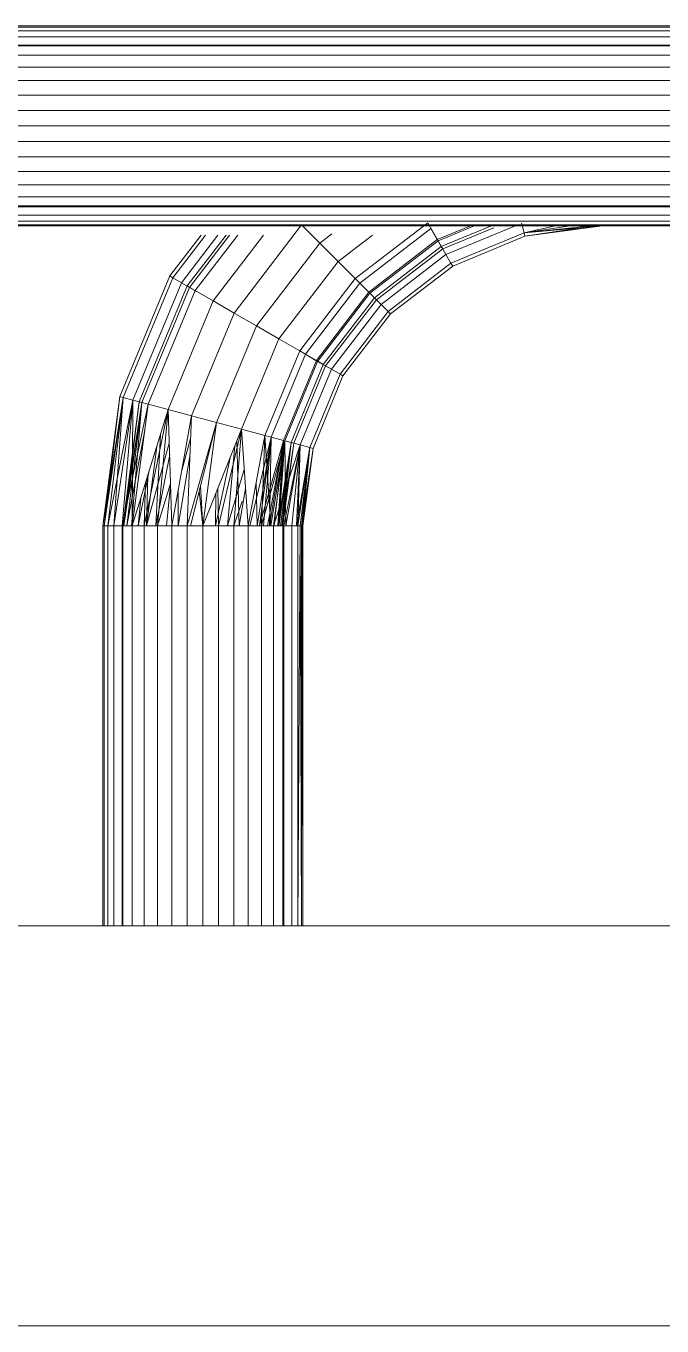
# Model space of a CAD drawing. Header units: centimetres. Extents: x -13689 to 3489, y -437 to 1921.
# Drawn here: x -2953.19 to -2950, y 184.8 to 191.3 of the extents above; entities that cross this region are included whole.
import ezdxf

# ---------------------------------------------------------------- set-up
doc = ezdxf.new("R2010")
doc.units = ezdxf.units.CM
doc.layers.add('M-EQPM', color=7, linetype='Continuous', lineweight=9)

# ---------------------------------------------------------------- blocks, each defined once
blk = doc.blocks.new('EQ-05-007 - EQ-05-007_dwg_Agrupar_318-1548993-Sección 3-2')
at = {"layer": 'M-EQPM', "color": 9, "true_color": 0xc0c0c0}
for p, q in [((-2067.1605, 186.8), (-2124.1605, 186.8)), ((-2067.1605, 184.8), (-2124.1605, 184.8))]:
    blk.add_line(p, q, dxfattribs=at)
at = {"layer": 'M-EQPM', "color": 9, "true_color": 0xc0c0c0, "flags": 128}
for points in [[(-2066.5425, 186.8), (-2066.8476, 186.8), (-2067.1605, 186.8), (-2124.1605, 186.8), (-2124.4734, 186.8), (-2124.7785, 186.8)], [(-2066.5425, 184.8), (-2066.8476, 184.8), (-2067.1605, 184.8), (-2067.1605, 186.8), (-2067.1605, 184.8), (-2066.8476, 184.8), (-2066.8476, 186.8), (-2067.1605, 186.8), (-2124.1605, 186.8), (-2124.1605, 184.8), (-2067.1605, 184.8), (-2124.1605, 184.8), (-2124.4734, 184.8), (-2124.4734, 186.8), (-2124.1605, 186.8), (-2124.1605, 184.8), (-2124.4734, 184.8), (-2124.7785, 184.8)]]:
    blk.add_lwpolyline(points, dxfattribs=at)
blk = doc.blocks.new('EQ-05-007 - EQ-05-007_dwg_Agrupar_317-1548996-Sección 3-2')
at = {"layer": 'M-EQPM', "color": 136, "true_color": 0x007f7f}
for p, q in [((-2070.4105, 191.3), (-2086.4105, 191.3)), ((-2070.4105, 191.2938), (-2086.4105, 191.2938)), ((-2070.4105, 191.2755), (-2086.4105, 191.2755)), ((-2070.4105, 191.2455), (-2086.4105, 191.2455)), ((-2070.4105, 191.2045), (-2086.4105, 191.2045)), ((-2070.4105, 191.2), (-2086.4105, 191.2)), ((-2070.4105, 191.1536), (-2086.4105, 191.1536)), ((-2070.4105, 191.0939), (-2086.4105, 191.0939)), ((-2070.4105, 191.027), (-2086.4105, 191.027)), ((-2070.4105, 190.9545), (-2086.4105, 190.9545)), ((-2070.4105, 190.8782), (-2086.4105, 190.8782)), ((-2070.4105, 190.8), (-2086.4105, 190.8)), ((-2070.4105, 190.7218), (-2086.4105, 190.7218)), ((-2070.4105, 190.6455), (-2086.4105, 190.6455)), ((-2070.4105, 190.573), (-2086.4105, 190.573)), ((-2070.4105, 190.5061), (-2086.4105, 190.5061)), ((-2070.4105, 190.4464), (-2086.4105, 190.4464)), ((-2070.4105, 190.4), (-2086.4105, 190.4)), ((-2070.4105, 190.3955), (-2086.4105, 190.3955)), ((-2070.4105, 190.3545), (-2086.4105, 190.3545)), ((-2070.4105, 190.3245), (-2086.4105, 190.3245)), ((-2070.4105, 190.3062), (-2086.4105, 190.3062)), ((-2070.4105, 190.3), (-2086.4105, 190.3))]:
    blk.add_line(p, q, dxfattribs=at)
at = {"layer": 'M-EQPM', "color": 136, "true_color": 0x007f7f, "flags": 128}
for points in [[(-2086.4105, 191.2755), (-2087.0531, 191.1984), (-2086.4105, 191.2938), (-2086.4105, 191.3), (-2070.4105, 191.3)], [(-2070.4105, 191.2938), (-2086.4105, 191.2938), (-2086.4105, 191.2755), (-2086.4105, 191.2455), (-2087.0531, 191.1984), (-2086.4105, 191.2455), (-2087.0402, 191.1501), (-2087.0531, 191.1984), (-2087.0575, 191.2148), (-2087.6605, 190.9651), (-2087.652, 190.9503), (-2088.1662, 190.5557), (-2088.1309, 190.5204), (-2088.5175, 190.0165), (-2088.4487, 189.9768)], [(-2070.4105, 191.3), (-2086.4105, 191.3), (-2087.0575, 191.2148), (-2086.4105, 191.2938), (-2087.0575, 191.2148), (-2087.0531, 191.1984), (-2086.4105, 191.2938), (-2086.4105, 191.2755)], [(-2086.9597, 191.0812), (-2086.4105, 191.1536), (-2087.0402, 191.1501), (-2086.4105, 191.1536), (-2086.4105, 191.2045), (-2087.0402, 191.1501), (-2086.4105, 191.2455), (-2086.4105, 191.2755), (-2070.4105, 191.2755), (-2070.4105, 191.2938), (-2086.4105, 191.2938), (-2086.4105, 191.3)], [(-2068.2372, 189.3823), (-2068.4619, 189.925), (-2068.3723, 189.9768), (-2068.7463, 190.4642), (-2068.6901, 190.5204), (-2069.194, 190.9071), (-2069.169, 190.9503), (-2069.7679, 191.1984), (-2070.4105, 191.2938), (-2070.4105, 191.2755), (-2086.4105, 191.2755), (-2087.0531, 191.1984), (-2087.652, 190.9503), (-2087.6605, 190.9651), (-2088.1783, 190.5678), (-2088.1662, 190.5557), (-2088.5608, 190.0415), (-2088.5175, 190.0165), (-2088.7606, 189.4297), (-2088.6839, 189.4091)], [(-2068.4619, 189.925), (-2068.5664, 189.8647), (-2068.3536, 189.3511), (-2068.4786, 189.3176), (-2068.6784, 189.8), (-2068.5664, 189.8647), (-2068.9048, 190.3057), (-2068.8195, 190.391), (-2069.2855, 190.7486), (-2069.2337, 190.8382), (-2069.8014, 191.0734), (-2069.7808, 191.1501), (-2070.4105, 191.2455), (-2069.7679, 191.1984), (-2070.4105, 191.2755), (-2070.4105, 191.2455), (-2086.4105, 191.2455), (-2086.4105, 191.2045), (-2087.0402, 191.1501), (-2087.0196, 191.0734)], [(-2086.4105, 191.2045), (-2086.4105, 191.2455), (-2070.4105, 191.2455), (-2070.4105, 191.2755), (-2069.7679, 191.1984), (-2069.7808, 191.1501), (-2069.194, 190.9071), (-2069.2337, 190.8382), (-2068.7463, 190.4642), (-2068.8195, 190.391)], [(-2086.4105, 191.2045), (-2070.4105, 191.2045), (-2070.4105, 191.2455), (-2069.7808, 191.1501), (-2070.4105, 191.2045), (-2070.4105, 191.2455), (-2069.7679, 191.1984), (-2069.7808, 191.1501), (-2069.194, 190.9071), (-2069.2337, 190.8382), (-2068.7463, 190.4642), (-2068.8195, 190.391)], [(-2086.4105, 191.027), (-2086.9928, 190.9733), (-2086.4105, 191.0939), (-2086.4105, 191.1536), (-2070.4105, 191.1536), (-2070.4105, 191.2045), (-2070.4105, 191.1536), (-2086.4105, 191.1536), (-2086.9597, 191.0812)], [(-2069.9633, 191.1082), (-2069.8014, 191.0734), (-2069.7808, 191.1501), (-2070.4105, 191.2045), (-2086.4105, 191.2045), (-2086.4105, 191.1536), (-2086.4105, 191.0939)], [(-2086.9616, 190.8569), (-2086.4105, 190.9545), (-2086.9928, 190.9733), (-2086.4105, 190.9545), (-2086.4105, 191.027), (-2086.4105, 191.0939), (-2070.4105, 191.0939), (-2069.8282, 190.9733)], [(-2086.9281, 190.7319), (-2086.9616, 190.8569), (-2086.4105, 190.8782), (-2086.4105, 190.9545), (-2086.4105, 191.027), (-2070.4105, 191.027), (-2070.4105, 191.0939), (-2070.4105, 191.027), (-2086.4105, 191.027), (-2086.9928, 190.9733)], [(-2086.4105, 191.0939), (-2070.4105, 191.0939), (-2069.8282, 190.9733)], [(-2069.8282, 190.9733), (-2070.4105, 191.027), (-2070.4105, 190.9545), (-2086.4105, 190.9545), (-2086.9616, 190.8569), (-2086.4105, 190.8782), (-2086.4105, 190.8), (-2086.9616, 190.8569), (-2086.4105, 190.8), (-2086.9281, 190.7319)], [(-2070.4105, 190.8782), (-2069.8594, 190.8569), (-2070.4105, 190.9545), (-2070.4105, 190.8782), (-2086.4105, 190.8782), (-2086.4105, 190.9545), (-2070.4105, 190.9545), (-2070.4105, 191.027), (-2069.8282, 190.9733)], [(-2086.9281, 190.7319), (-2086.8946, 190.6069), (-2086.4105, 190.7218), (-2086.4105, 190.6455), (-2086.8946, 190.6069), (-2086.4105, 190.7218), (-2086.4105, 190.8), (-2086.4105, 190.8782), (-2070.4105, 190.8782), (-2069.8594, 190.8569), (-2069.8929, 190.7319)], [(-2070.4105, 190.8), (-2086.4105, 190.8), (-2070.4105, 190.8)], [(-2070.4105, 190.6455), (-2086.4105, 190.6455), (-2086.4105, 190.573), (-2086.8946, 190.6069)], [(-2070.4105, 190.573), (-2086.4105, 190.573), (-2086.4105, 190.5061), (-2086.8634, 190.4904), (-2086.4105, 190.4464), (-2086.8366, 190.3903), (-2086.8634, 190.4904), (-2086.4105, 190.4464), (-2086.4105, 190.5061), (-2086.8634, 190.4904), (-2086.4105, 190.573), (-2086.4105, 190.6455), (-2070.4105, 190.6455)], [(-2070.4105, 190.7218), (-2086.4105, 190.7218), (-2086.4105, 190.8), (-2086.9281, 190.7319)], [(-2086.4105, 190.5061), (-2086.4105, 190.573), (-2070.4105, 190.573)], [(-2070.4105, 190.7218), (-2086.4105, 190.7218), (-2086.4105, 190.6455), (-2086.8946, 190.6069), (-2087.3458, 190.42), (-2087.4105, 190.5321)], [(-2088.565, 188.8), (-2088.5838, 189.3823), (-2088.4673, 189.3511), (-2088.2546, 189.8647), (-2088.1425, 189.8), (-2087.8247, 190.2142), (-2087.7332, 190.1227), (-2087.3458, 190.42), (-2087.2855, 190.3155), (-2086.8634, 190.4904), (-2086.8366, 190.3903), (-2086.8161, 190.3136), (-2086.4105, 190.3245), (-2086.8031, 190.2653), (-2086.7987, 190.2489), (-2087.1605, 190.099), (-2087.169, 190.1138), (-2086.8031, 190.2653), (-2086.8161, 190.3136), (-2086.4105, 190.3955), (-2086.4105, 190.3545), (-2086.8161, 190.3136), (-2086.4105, 190.3955), (-2070.4105, 190.3955)], [(-2086.4105, 190.3955), (-2086.4105, 190.4464), (-2070.4105, 190.4464), (-2070.4105, 190.5061), (-2069.9576, 190.4904), (-2070.4105, 190.573), (-2070.4105, 190.5061), (-2086.4105, 190.5061), (-2086.4105, 190.4464), (-2086.8366, 190.3903), (-2086.4105, 190.3955), (-2086.8366, 190.3903), (-2087.2337, 190.2259), (-2087.2855, 190.3155), (-2087.6479, 190.0374), (-2087.7332, 190.1227), (-2088.0305, 189.7353), (-2088.1425, 189.8), (-2088.3423, 189.3176), (-2088.4673, 189.3511)], [(-2086.4105, 190.5061), (-2070.4105, 190.5061), (-2069.9576, 190.4904)], [(-2069.9633, 190.4691), (-2069.9844, 190.3903), (-2070.4105, 190.5061), (-2070.4105, 190.4464), (-2086.4105, 190.4464), (-2086.4105, 190.3955)], [(-2088.3423, 189.3176), (-2088.2173, 189.2841), (-2088.0305, 189.7353), (-2087.926, 189.675), (-2087.6479, 190.0374), (-2087.5747, 189.9642), (-2087.2337, 190.2259), (-2087.194, 190.1571), (-2086.8161, 190.3136), (-2086.4105, 190.3545), (-2070.4105, 190.3545)], [(-2070.4105, 190.3545), (-2086.4105, 190.3545), (-2086.4105, 190.3245), (-2086.8161, 190.3136), (-2086.8366, 190.3903), (-2087.2337, 190.2259), (-2087.2855, 190.3155), (-2087.6479, 190.0374), (-2087.7332, 190.1227), (-2088.0305, 189.7353), (-2088.1425, 189.8), (-2088.3423, 189.3176), (-2088.4887, 188.8)], [(-2086.4105, 190.3), (-2086.4105, 190.3062), (-2086.4105, 190.3245), (-2086.4105, 190.3545), (-2086.4105, 190.3955), (-2070.4105, 190.3955), (-2070.0049, 190.3136), (-2069.627, 190.1571), (-2069.652, 190.1138), (-2070.0179, 190.2653), (-2070.0049, 190.3136), (-2070.4105, 190.3545), (-2070.4105, 190.3245), (-2086.4105, 190.3245), (-2086.8031, 190.2653), (-2086.4105, 190.3062)], [(-2086.4105, 190.3062), (-2086.4105, 190.3245), (-2070.4105, 190.3245)], [(-2070.4105, 190.3062), (-2086.4105, 190.3062), (-2086.8031, 190.2653), (-2086.4105, 190.3), (-2086.4105, 190.3062), (-2070.4105, 190.3062)], [(-2070.4105, 190.3), (-2086.4105, 190.3), (-2086.7987, 190.2489), (-2086.4105, 190.3062), (-2086.7987, 190.2489), (-2086.8031, 190.2653), (-2086.4105, 190.3062)], [(-2070.4105, 190.3), (-2086.4105, 190.3), (-2086.1504, 190.3001)]]:
    blk.add_lwpolyline(points, dxfattribs=at)
blk = doc.blocks.new('EQ-05-007 - EQ-05-007_dwg_011_ENZUNCHADOR_dwg-1549000-Sección 3-2')
for name in ['EQ-05-007 - EQ-05-007_dwg_Agrupar_317-1548996-Sección 3-2', 'EQ-05-007 - EQ-05-007_dwg_Agrupar_318-1548993-Sección 3-2']:
    blk.add_blockref(name, (0, 0))
blk = doc.blocks.new('EQ-05-007 - EQ-05-007_dwg-1548992-Sección 3-2')
blk.add_blockref('EQ-05-007 - EQ-05-007_dwg_011_ENZUNCHADOR_dwg-1549000-Sección 3-2', (0, 0))
blk = doc.blocks.new('EQ-05-007 - EQ-05-007-1549005-Sección 3-2')
blk.add_blockref('EQ-05-007 - EQ-05-007_dwg-1548992-Sección 3-2', (0, 0))
blk = doc.blocks.new('EQ-05-007 - EQ-05-007_dwg_Agrupar_317-V22-Sección 3-2')
at = {"layer": 'M-EQPM', "color": 136, "true_color": 0x007f7f}
for p, q in [((-2085.0216, 189.8647), (-2084.6832, 190.3057)), ((-2084.5917, 190.2142), (-2084.6832, 190.3057)), ((-2084.5917, 190.2142), (-2084.5316, 190.2603)), ((-2084.4149, 190.0374), (-2084.0525, 190.3155)), ((-2084.3917, 190.0142), (-2084.0361, 190.2871)), ((-2084.3917, 190.0142), (-2084.0361, 190.2871)), ((-2084.3917, 190.0142), (-2084.0361, 190.2871)), ((-2084.3917, 190.0142), (-2084.0361, 190.2871)), ((-2084.0007, 190.2259), (-2084.0525, 190.3155)), ((-2084.0525, 190.3155), (-2084.0007, 190.2259)), ((-2084.0043, 190.2321), (-2084.0361, 190.2871)), ((-2084.0361, 190.2871), (-2084.0043, 190.2321)), ((-2084.0043, 190.2321), (-2083.8254, 190.3062)), ((-2084.0043, 190.2321), (-2083.8254, 190.3062)), ((-2084.0007, 190.2259), (-2083.8069, 190.3062)), ((-2084.0007, 190.2259), (-2083.8069, 190.3062)), ((-2083.9843, 190.1974), (-2083.7224, 190.3059)), ((-2083.9843, 190.1974), (-2083.7224, 190.3059)), ((-2083.9775, 190.1856), (-2083.7224, 190.2913)), ((-2083.961, 190.1571), (-2083.601, 190.3062)), ((-2083.961, 190.1571), (-2083.601, 190.3062)), ((-2083.936, 190.1138), (-2083.5701, 190.2653)), ((-2083.936, 190.1138), (-2083.5701, 190.2653)), ((-2083.5831, 190.3136), (-2083.5701, 190.2653)), ((-2083.5831, 190.3136), (-2083.5701, 190.2653)), ((-2083.4, 190.304), (-2083.5701, 190.2653)), ((-2083.34, 190.3), (-2083.5701, 190.2653)), ((-2083.2367, 190.3), (-2083.5701, 190.2653)), ((-2083.1775, 190.3), (-2083.5701, 190.2653)), ((-2083.2367, 190.3), (-2083.5701, 190.2653)), ((-2083.34, 190.3), (-2083.5701, 190.2653)), ((-2083.5701, 190.2653), (-2083.1775, 190.3)), ((-2083.5701, 190.2653), (-2083.5657, 190.2489)), ((-2083.5657, 190.2489), (-2083.5701, 190.2653)), ((-2083.1775, 190.3), (-2083.5657, 190.2489)), ((-2083.2192, 190.3), (-2083.5657, 190.2489)), ((-2085.3426, 190.05), (-2085.1857, 190.2544)), ((-2085.3278, 190.0415), (-2085.1644, 190.2544)), ((-2085.3278, 190.0415), (-2085.1644, 190.2544)), ((-2085.2846, 190.0165), (-2085.102, 190.2544)), ((-2085.2846, 190.0165), (-2085.102, 190.2544)), ((-2085.256, 190), (-2085.0607, 190.2544)), ((-2085.2442, 189.9932), (-2085.0437, 190.2544)), ((-2085.2442, 189.9932), (-2085.0437, 190.2544)), ((-2085.2157, 189.9768), (-2085.0027, 190.2544)), ((-2085.1261, 189.925), (-2084.8733, 190.2544)), ((-2084.8733, 190.2544), (-2085.1261, 189.925)), ((-2085.1261, 189.925), (-2084.8733, 190.2544)), ((-2084.9096, 189.8), (-2084.5917, 190.2142)), ((-2084.5917, 190.2142), (-2084.9096, 189.8)), ((-2084.5002, 190.1227), (-2084.5917, 190.2142)), ((-2084.5002, 190.1227), (-2084.3286, 190.2544)), ((-2084.3468, 189.9693), (-2084.0043, 190.2321)), ((-2084.3468, 189.9693), (-2084.0043, 190.2321)), ((-2084.3417, 189.9642), (-2084.0007, 190.2259)), ((-2084.3417, 189.9642), (-2084.0007, 190.2259)), ((-2084.3185, 189.941), (-2083.9843, 190.1974)), ((-2084.3185, 189.941), (-2083.9843, 190.1974)), ((-2084.0043, 190.2321), (-2083.9843, 190.1974)), ((-2084.0043, 190.2321), (-2083.9843, 190.1974)), ((-2083.961, 190.1571), (-2084.0007, 190.2259)), ((-2084.0007, 190.2259), (-2083.961, 190.1571)), ((-2083.9843, 190.1974), (-2083.9775, 190.1856)), ((-2083.9775, 190.1856), (-2083.9843, 190.1974)), ((-2083.9275, 190.099), (-2083.5657, 190.2489)), ((-2084.3089, 189.9314), (-2083.9775, 190.1856)), ((-2084.2855, 189.908), (-2083.961, 190.1571)), ((-2084.2855, 189.908), (-2083.961, 190.1571)), ((-2083.961, 190.1571), (-2083.936, 190.1138)), ((-2083.961, 190.1571), (-2083.936, 190.1138)), ((-2084.7975, 189.7353), (-2084.5002, 190.1227)), ((-2084.4149, 190.0374), (-2084.5002, 190.1227)), ((-2084.2502, 189.8727), (-2083.936, 190.1138)), ((-2084.2502, 189.8727), (-2083.936, 190.1138)), ((-2084.2382, 189.8607), (-2083.9275, 190.099)), ((-2083.936, 190.1138), (-2083.9275, 190.099)), ((-2083.9275, 190.099), (-2083.936, 190.1138)), ((-2085.5923, 189.447), (-2085.3426, 190.05)), ((-2085.5759, 189.4426), (-2085.3278, 190.0415)), ((-2085.5759, 189.4426), (-2085.3278, 190.0415)), ((-2085.5276, 189.4297), (-2085.2846, 190.0165)), ((-2085.5276, 189.4297), (-2085.2846, 190.0165)), ((-2085.4957, 189.4212), (-2085.256, 190)), ((-2085.3278, 190.0415), (-2085.3426, 190.05)), ((-2085.3426, 190.05), (-2085.3278, 190.0415)), ((-2085.2846, 190.0165), (-2085.3278, 190.0415)), ((-2085.3278, 190.0415), (-2085.2846, 190.0165)), ((-2085.2157, 189.9768), (-2085.2846, 190.0165)), ((-2085.2846, 190.0165), (-2085.2157, 189.9768)), ((-2085.2442, 189.9932), (-2085.256, 190)), ((-2085.256, 190), (-2085.2442, 189.9932)), ((-2084.6931, 189.675), (-2084.4149, 190.0374)), ((-2084.6646, 189.6586), (-2084.3917, 190.0142)), ((-2084.6646, 189.6586), (-2084.3917, 190.0142)), ((-2084.3917, 190.0142), (-2084.6646, 189.6586)), ((-2084.3917, 190.0142), (-2084.6646, 189.6586)), ((-2084.3417, 189.9642), (-2084.4149, 190.0374)), ((-2084.4149, 190.0374), (-2084.3417, 189.9642)), ((-2084.3468, 189.9693), (-2084.3917, 190.0142)), ((-2084.3917, 190.0142), (-2084.3468, 189.9693)), ((-2085.4826, 189.4176), (-2085.2442, 189.9932)), ((-2085.4826, 189.4176), (-2085.2442, 189.9932)), ((-2085.4509, 189.4091), (-2085.2157, 189.9768)), ((-2085.2096, 189.9732), (-2085.2442, 189.9932)), ((-2085.2442, 189.9932), (-2085.2096, 189.9732)), ((-2085.1261, 189.925), (-2085.2157, 189.9768)), ((-2084.6096, 189.6268), (-2084.3468, 189.9693)), ((-2084.6096, 189.6268), (-2084.3468, 189.9693)), ((-2084.6034, 189.6232), (-2084.3417, 189.9642)), ((-2084.6034, 189.6232), (-2084.3417, 189.9642)), ((-2084.575, 189.6068), (-2084.3185, 189.941)), ((-2084.575, 189.6068), (-2084.3185, 189.941)), ((-2084.5631, 189.6), (-2084.3089, 189.9314)), ((-2084.3185, 189.941), (-2084.3468, 189.9693)), ((-2084.3468, 189.9693), (-2084.3185, 189.941)), ((-2084.2855, 189.908), (-2084.3417, 189.9642)), ((-2084.3417, 189.9642), (-2084.2855, 189.908)), ((-2084.3185, 189.941), (-2084.3089, 189.9314)), ((-2084.3089, 189.9314), (-2084.3185, 189.941)), ((-2085.3508, 189.3823), (-2085.1261, 189.925)), ((-2085.0216, 189.8647), (-2085.1261, 189.925)), ((-2084.5346, 189.5835), (-2084.2855, 189.908)), ((-2084.5346, 189.5835), (-2084.2855, 189.908)), ((-2084.4913, 189.5585), (-2084.2502, 189.8727)), ((-2084.4913, 189.5585), (-2084.2502, 189.8727)), ((-2084.2855, 189.908), (-2084.2502, 189.8727)), ((-2084.2855, 189.908), (-2084.2502, 189.8727)), ((-2084.2502, 189.8727), (-2084.2382, 189.8607)), ((-2084.2382, 189.8607), (-2084.2502, 189.8727)), ((-2085.2344, 189.3511), (-2085.0216, 189.8647)), ((-2085.1094, 189.3176), (-2084.9096, 189.8)), ((-2084.9096, 189.8), (-2085.0216, 189.8647)), ((-2084.7975, 189.7353), (-2084.9096, 189.8)), ((-2084.4765, 189.55), (-2084.2382, 189.8607)), ((-2084.9844, 189.2841), (-2084.7975, 189.7353)), ((-2084.6931, 189.675), (-2084.7975, 189.7353)), ((-2084.8679, 189.2529), (-2084.6931, 189.675)), ((-2084.6034, 189.6232), (-2084.6931, 189.675)), ((-2084.6931, 189.675), (-2084.6034, 189.6232)), ((-2084.8362, 189.2444), (-2084.6646, 189.6586)), ((-2084.8362, 189.2444), (-2084.6646, 189.6586)), ((-2084.8362, 189.2444), (-2084.6646, 189.6586)), ((-2084.8362, 189.2444), (-2084.6646, 189.6586)), ((-2084.7748, 189.228), (-2084.6096, 189.6268)), ((-2084.7748, 189.228), (-2084.6096, 189.6268)), ((-2084.7679, 189.2261), (-2084.6034, 189.6232)), ((-2084.7679, 189.2261), (-2084.6034, 189.6232)), ((-2084.7362, 189.2176), (-2084.575, 189.6068)), ((-2084.7362, 189.2176), (-2084.575, 189.6068)), ((-2084.6096, 189.6268), (-2084.6646, 189.6586)), ((-2084.6646, 189.6586), (-2084.6096, 189.6268)), ((-2084.575, 189.6068), (-2084.6096, 189.6268)), ((-2084.6096, 189.6268), (-2084.575, 189.6068)), ((-2084.5346, 189.5835), (-2084.6034, 189.6232)), ((-2084.6034, 189.6232), (-2084.5346, 189.5835)), ((-2084.575, 189.6068), (-2084.5631, 189.6)), ((-2084.5631, 189.6), (-2084.575, 189.6068)), ((-2084.723, 189.2141), (-2084.5631, 189.6)), ((-2084.6911, 189.2056), (-2084.5346, 189.5835)), ((-2084.6911, 189.2056), (-2084.5346, 189.5835)), ((-2084.6429, 189.1926), (-2084.4913, 189.5585)), ((-2084.6429, 189.1926), (-2084.4913, 189.5585)), ((-2084.6264, 189.1882), (-2084.4765, 189.55)), ((-2084.5346, 189.5835), (-2084.4913, 189.5585)), ((-2084.5346, 189.5835), (-2084.4913, 189.5585)), ((-2084.4913, 189.5585), (-2084.4765, 189.55)), ((-2084.4765, 189.55), (-2084.4913, 189.5585)), ((-2085.6775, 188.8), (-2085.5923, 189.447)), ((-2085.5759, 189.4426), (-2085.6775, 188.8)), ((-2085.6714, 188.8), (-2085.5923, 189.447)), ((-2085.5759, 189.4426), (-2085.6714, 188.8)), ((-2085.6714, 188.8), (-2085.5759, 189.4426)), ((-2085.5759, 189.4426), (-2085.653, 188.8)), ((-2085.5759, 189.4426), (-2085.653, 188.8)), ((-2085.653, 188.8), (-2085.5276, 189.4297)), ((-2085.623, 188.8), (-2085.5759, 189.4426)), ((-2085.5276, 189.4297), (-2085.623, 188.8)), ((-2085.5276, 189.4297), (-2085.623, 188.8)), ((-2085.5759, 189.4426), (-2085.5923, 189.447)), ((-2085.5923, 189.447), (-2085.5759, 189.4426)), ((-2085.582, 188.8), (-2085.5276, 189.4297)), ((-2085.5276, 189.4297), (-2085.582, 188.8)), ((-2085.4957, 189.4212), (-2085.5775, 188.8)), ((-2085.4826, 189.4176), (-2085.5775, 188.8)), ((-2085.5276, 189.4297), (-2085.5759, 189.4426)), ((-2085.5759, 189.4426), (-2085.5276, 189.4297)), ((-2085.5726, 188.8), (-2085.4957, 189.4212)), ((-2085.4826, 189.4176), (-2085.5726, 188.8)), ((-2085.5726, 188.8), (-2085.4826, 189.4176)), ((-2085.4826, 189.4176), (-2085.5726, 188.8)), ((-2085.4826, 189.4176), (-2085.5579, 188.8)), ((-2085.4826, 189.4176), (-2085.5579, 188.8)), ((-2085.5339, 188.8), (-2085.4826, 189.4176)), ((-2085.5339, 188.8), (-2085.4826, 189.4176)), ((-2085.5276, 189.4297), (-2085.5311, 188.8)), ((-2085.4509, 189.4091), (-2085.5276, 189.4297)), ((-2085.5276, 189.4297), (-2085.4509, 189.4091)), ((-2085.4826, 189.4176), (-2085.4957, 189.4212)), ((-2085.4957, 189.4212), (-2085.4826, 189.4176)), ((-2085.4509, 189.4091), (-2085.582, 188.8)), ((-2085.4509, 189.4091), (-2085.5311, 188.8)), ((-2085.3508, 189.3823), (-2085.5311, 188.8)), ((-2085.3508, 189.3823), (-2085.4714, 188.8)), ((-2085.4714, 188.8), (-2085.3508, 189.3823)), ((-2085.3508, 189.3823), (-2085.4714, 188.8)), ((-2085.3508, 189.3823), (-2085.4509, 189.4091)), ((-2085.3508, 189.3823), (-2085.4045, 188.8)), ((-2085.3508, 189.3823), (-2085.4045, 188.8)), ((-2085.3508, 189.3823), (-2085.4045, 188.8)), ((-2085.3508, 189.3823), (-2085.4045, 188.8)), ((-2085.2344, 189.3511), (-2085.3508, 189.3823)), ((-2085.332, 188.8), (-2085.3508, 189.3823)), ((-2085.332, 188.8), (-2085.3508, 189.3823)), ((-2085.2344, 189.3511), (-2085.3508, 189.3823)), ((-2085.2344, 189.3511), (-2085.332, 188.8)), ((-2085.2344, 189.3511), (-2085.332, 188.8)), ((-2085.2557, 188.8), (-2085.2344, 189.3511)), ((-2085.1094, 189.3176), (-2085.2344, 189.3511)), ((-2085.1094, 189.3176), (-2085.2557, 188.8)), ((-2085.1094, 189.3176), (-2085.2557, 188.8)), ((-2085.1094, 189.3176), (-2085.2401, 188.8)), ((-2085.1094, 189.3176), (-2085.2401, 188.8)), ((-2085.1094, 189.3176), (-2085.2401, 188.8)), ((-2085.1094, 189.3176), (-2085.1775, 188.8)), ((-2085.1775, 188.8), (-2085.1094, 189.3176)), ((-2085.1775, 188.8), (-2085.1094, 189.3176)), ((-2084.9844, 189.2841), (-2085.1775, 188.8)), ((-2084.9844, 189.2841), (-2085.1094, 189.3176)), ((-2084.9844, 189.2841), (-2085.0993, 188.8)), ((-2085.0993, 188.8), (-2084.9844, 189.2841)), ((-2084.9844, 189.2841), (-2085.0993, 188.8)), ((-2084.9844, 189.2841), (-2085.023, 188.8)), ((-2084.9844, 189.2841), (-2085.023, 188.8)), ((-2085.023, 188.8), (-2084.9844, 189.2841)), ((-2084.8679, 189.2529), (-2084.9844, 189.2841)), ((-2084.9505, 188.8), (-2084.9844, 189.2841)), ((-2085.5579, 188.8), (-2085.4679, 189.2798)), ((-2085.5579, 188.8), (-2085.4679, 189.2798)), ((-2085.5579, 188.8), (-2085.4679, 189.2798)), ((-2085.3893, 189.258), (-2085.4126, 188.8)), ((-2085.3893, 189.258), (-2085.4126, 188.8)), ((-2085.3893, 189.258), (-2085.4126, 188.8)), ((-2085.283, 189.0768), (-2085.2388, 189.2375)), ((-2085.2388, 189.2375), (-2085.283, 189.0768)), ((-2085.2388, 189.2375), (-2085.283, 189.0768)), ((-2084.9959, 188.8), (-2085.0076, 189.2259)), ((-2084.9959, 188.8), (-2085.0076, 189.2259)), ((-2084.9959, 188.8), (-2085.0076, 189.2259)), ((-2084.8679, 189.2529), (-2084.9505, 188.8)), ((-2084.8362, 189.2444), (-2084.9424, 188.8)), ((-2084.9424, 188.8), (-2084.8362, 189.2444)), ((-2084.906, 188.8), (-2084.8362, 189.2444)), ((-2084.906, 188.8), (-2084.8362, 189.2444)), ((-2084.8947, 188.8), (-2084.8362, 189.2444)), ((-2084.7748, 189.228), (-2084.8947, 188.8)), ((-2084.8836, 188.8), (-2084.8679, 189.2529)), ((-2084.8679, 189.2529), (-2084.8836, 188.8)), ((-2084.8679, 189.2529), (-2084.8836, 188.8)), ((-2084.8836, 188.8), (-2084.8679, 189.2529)), ((-2084.7679, 189.2261), (-2084.8836, 188.8)), ((-2084.8362, 189.2444), (-2084.8733, 188.8)), ((-2084.7679, 189.2261), (-2084.8679, 189.2529)), ((-2084.8679, 189.2529), (-2084.7679, 189.2261)), ((-2084.8679, 189.2529), (-2084.8381, 188.8)), ((-2084.8381, 188.8), (-2084.8679, 189.2529)), ((-2084.8679, 189.2529), (-2084.8381, 188.8)), ((-2084.7748, 189.228), (-2084.8539, 188.8)), ((-2084.8362, 189.2444), (-2084.8449, 188.8)), ((-2084.8449, 188.8), (-2084.7748, 189.228)), ((-2084.7679, 189.2261), (-2084.8381, 188.8)), ((-2084.7748, 189.228), (-2084.8362, 189.2444)), ((-2084.8362, 189.2444), (-2084.7748, 189.228)), ((-2084.7679, 189.2261), (-2084.824, 188.8)), ((-2084.7748, 189.228), (-2084.8211, 188.8)), ((-2084.7748, 189.228), (-2084.8211, 188.8)), ((-2084.7748, 189.228), (-2084.8022, 188.8)), ((-2084.8022, 188.8), (-2084.7362, 189.2176)), ((-2084.7679, 189.2261), (-2084.7973, 188.8)), ((-2084.7971, 188.8), (-2084.7748, 189.228)), ((-2084.7362, 189.2176), (-2084.7971, 188.8)), ((-2084.7362, 189.2176), (-2084.7886, 188.8)), ((-2084.7824, 188.8), (-2084.7362, 189.2176)), ((-2084.7362, 189.2176), (-2084.7803, 188.8)), ((-2084.7803, 188.8), (-2084.7362, 189.2176)), ((-2084.7362, 189.2176), (-2084.7748, 189.228)), ((-2084.7748, 189.228), (-2084.7362, 189.2176)), ((-2084.6911, 189.2056), (-2084.7679, 189.2261)), ((-2084.7679, 189.2261), (-2084.6911, 189.2056)), ((-2084.7679, 189.2261), (-2084.7618, 188.8)), ((-2084.723, 189.2141), (-2084.7362, 189.2176)), ((-2084.723, 189.2141), (-2084.7362, 189.2176)), ((-2085.3454, 189.2147), (-2085.4603, 188.8)), ((-2085.4603, 188.8), (-2085.3454, 189.2147)), ((-2085.3454, 189.2147), (-2085.4603, 188.8)), ((-2085.408, 189.1976), (-2085.4603, 188.8)), ((-2085.408, 189.1976), (-2085.4603, 188.8)), ((-2085.408, 189.1976), (-2085.4603, 188.8)), ((-2085.4603, 188.8), (-2085.408, 189.1976)), ((-2085.4603, 188.8), (-2085.408, 189.1976)), ((-2085.4603, 188.8), (-2085.408, 189.1976)), ((-2085.3436, 189.1572), (-2085.4126, 188.8)), ((-2085.4126, 188.8), (-2085.3436, 189.1572)), ((-2085.3436, 189.1572), (-2085.4126, 188.8)), ((-2085.4126, 188.8), (-2085.3436, 189.1572)), ((-2085.4126, 188.8), (-2085.3436, 189.1572)), ((-2085.4126, 188.8), (-2085.3436, 189.1572)), ((-2085.0175, 189.2011), (-2085.0539, 188.8)), ((-2085.0175, 189.2011), (-2085.0539, 188.8)), ((-2085.0175, 189.2011), (-2085.0539, 188.8)), ((-2085.0175, 189.2011), (-2085.0539, 188.8)), ((-2085.0175, 189.2011), (-2085.0539, 188.8)), ((-2085.0175, 189.2011), (-2085.0539, 188.8)), ((-2084.6911, 189.2056), (-2084.824, 188.8)), ((-2084.7824, 188.8), (-2084.723, 189.2141)), ((-2084.723, 189.2141), (-2084.7803, 188.8)), ((-2084.7775, 188.8), (-2084.723, 189.2141)), ((-2084.6911, 189.2056), (-2084.773, 188.8)), ((-2084.6911, 189.2056), (-2084.7618, 188.8)), ((-2084.6911, 189.2056), (-2084.732, 188.8)), ((-2084.6911, 189.2056), (-2084.732, 188.8)), ((-2084.6911, 189.2056), (-2084.7084, 188.8)), ((-2084.7084, 188.8), (-2084.6429, 189.1926)), ((-2084.702, 188.8), (-2084.6911, 189.2056)), ((-2084.6429, 189.1926), (-2084.702, 188.8)), ((-2084.6429, 189.1926), (-2084.6913, 188.8)), ((-2084.6429, 189.1926), (-2084.6911, 189.2056)), ((-2084.6911, 189.2056), (-2084.6429, 189.1926)), ((-2084.6837, 188.8), (-2084.6429, 189.1926)), ((-2084.6264, 189.1882), (-2084.6837, 188.8)), ((-2084.6429, 189.1926), (-2084.681, 188.8)), ((-2084.6264, 189.1882), (-2084.681, 188.8)), ((-2084.6264, 189.1882), (-2084.6775, 188.8)), ((-2084.6264, 189.1882), (-2084.6429, 189.1926)), ((-2084.6264, 189.1882), (-2084.6429, 189.1926)), ((-2085.2422, 189.1498), (-2085.3011, 188.8)), ((-2085.2422, 189.1498), (-2085.3011, 188.8)), ((-2085.3011, 188.8), (-2085.2422, 189.1498)), ((-2085.2422, 189.1498), (-2085.3011, 188.8)), ((-2085.3011, 188.8), (-2085.2422, 189.1498)), ((-2085.3011, 188.8), (-2085.2422, 189.1498)), ((-2085.0417, 189.1403), (-2085.1149, 188.8)), ((-2085.1149, 188.8), (-2085.0417, 189.1403)), ((-2085.1149, 188.8), (-2085.0417, 189.1403)), ((-2085.1149, 188.8), (-2085.0417, 189.1403)), ((-2085.1149, 188.8), (-2085.0417, 189.1403)), ((-2085.0417, 189.1403), (-2085.1149, 188.8)), ((-2085.4459, 189.0752), (-2085.5011, 188.8)), ((-2085.5011, 188.8), (-2085.4459, 189.0752)), ((-2085.4459, 189.0752), (-2085.5011, 188.8)), ((-2085.4536, 189.0503), (-2085.4603, 188.8)), ((-2085.4536, 189.0503), (-2085.4603, 188.8)), ((-2085.4536, 189.0503), (-2085.4603, 188.8)), ((-2085.0539, 188.8), (-2084.9703, 189.0828)), ((-2085.0539, 188.8), (-2084.9703, 189.0828)), ((-2085.0539, 188.8), (-2084.9703, 189.0828)), ((-2085.4641, 189.0163), (-2085.4714, 188.8)), ((-2085.4641, 189.0163), (-2085.4714, 188.8)), ((-2085.4714, 188.8), (-2085.4641, 189.0163)), ((-2085.4045, 188.8), (-2085.3389, 189.0125)), ((-2085.3389, 189.0125), (-2085.4045, 188.8)), ((-2085.4045, 188.8), (-2085.3389, 189.0125)), ((-2085.3387, 189.0057), (-2085.3591, 188.8)), ((-2085.3387, 189.0057), (-2085.3591, 188.8)), ((-2085.3591, 188.8), (-2085.3387, 189.0057)), ((-2085.3591, 188.8), (-2085.3387, 189.0057)), ((-2085.3387, 189.0057), (-2085.3591, 188.8)), ((-2085.3591, 188.8), (-2085.3387, 189.0057)), ((-2085.3011, 188.8), (-2085.3015, 188.972)), ((-2085.3015, 188.972), (-2085.3011, 188.8)), ((-2085.3015, 188.972), (-2085.3011, 188.8)), ((-2085.1957, 188.9759), (-2085.1775, 188.8)), ((-2085.1775, 188.8), (-2085.1957, 188.9759)), ((-2085.1957, 188.9759), (-2085.1775, 188.8)), ((-2085.1893, 189.0012), (-2085.1775, 188.8)), ((-2085.1775, 188.8), (-2085.1893, 189.0012)), ((-2085.1775, 188.8), (-2085.1893, 189.0012)), ((-2085.1132, 188.9612), (-2085.1149, 188.8)), ((-2085.1149, 188.8), (-2085.1132, 188.9612)), ((-2085.1149, 188.8), (-2085.1132, 188.9612)), ((-2085.1029, 188.9869), (-2085.0993, 188.8)), ((-2085.1029, 188.9869), (-2085.0993, 188.8)), ((-2085.0993, 188.8), (-2085.1029, 188.9869)), ((-2084.9637, 188.9883), (-2084.9959, 188.8)), ((-2084.9637, 188.9883), (-2084.9959, 188.8)), ((-2084.9637, 188.9883), (-2084.9959, 188.8)), ((-2084.9637, 188.9883), (-2084.9959, 188.8)), ((-2084.9637, 188.9883), (-2084.9959, 188.8)), ((-2084.9637, 188.9883), (-2084.9959, 188.8)), ((-2084.9108, 189.0179), (-2084.906, 188.8)), ((-2084.9108, 189.0179), (-2084.906, 188.8)), ((-2084.9108, 189.0179), (-2084.906, 188.8)), ((-2085.5011, 188.8), (-2085.488, 188.939)), ((-2085.488, 188.939), (-2085.5011, 188.8)), ((-2085.488, 188.939), (-2085.5011, 188.8)), ((-2085.5011, 188.8), (-2085.488, 188.939)), ((-2085.5011, 188.8), (-2085.488, 188.939)), ((-2085.5011, 188.8), (-2085.488, 188.939)), ((-2085.023, 188.8), (-2084.9805, 188.9241)), ((-2084.9805, 188.9241), (-2085.023, 188.8)), ((-2085.023, 188.8), (-2084.9805, 188.9241)), ((-2085.6775, 188.8), (-2085.6775, 186.8)), ((-2085.6714, 188.8), (-2085.6775, 188.8)), ((-2085.6775, 188.8), (-2085.6714, 188.8)), ((-2085.653, 188.8), (-2085.6714, 188.8)), ((-2085.6714, 188.8), (-2085.653, 188.8)), ((-2085.6714, 188.8), (-2085.6714, 186.8)), ((-2085.6714, 188.8), (-2085.6714, 186.8)), ((-2085.623, 188.8), (-2085.653, 188.8)), ((-2085.653, 188.8), (-2085.653, 186.8)), ((-2085.582, 188.8), (-2085.623, 188.8)), ((-2085.623, 188.8), (-2085.623, 186.8)), ((-2085.5311, 188.8), (-2085.582, 188.8)), ((-2085.582, 188.8), (-2085.582, 186.8)), ((-2085.582, 186.8), (-2085.582, 188.8)), ((-2085.5775, 188.8), (-2085.5775, 186.8)), ((-2085.4714, 188.8), (-2085.5311, 188.8)), ((-2085.5311, 188.8), (-2085.5311, 186.8)), ((-2085.4045, 188.8), (-2085.4714, 188.8)), ((-2085.4714, 188.8), (-2085.4714, 186.8)), ((-2085.332, 188.8), (-2085.4045, 188.8)), ((-2085.4045, 188.8), (-2085.4045, 186.8)), ((-2085.4045, 188.8), (-2085.4045, 186.8)), ((-2085.2557, 188.8), (-2085.332, 188.8)), ((-2085.332, 188.8), (-2085.332, 186.8)), ((-2085.332, 188.8), (-2085.332, 186.8)), ((-2085.1775, 188.8), (-2085.2557, 188.8)), ((-2085.2557, 188.8), (-2085.2557, 186.8)), ((-2085.2557, 186.8), (-2085.2557, 188.8)), ((-2085.0993, 188.8), (-2085.1775, 188.8)), ((-2085.1775, 188.8), (-2085.1775, 186.8)), ((-2085.1775, 186.8), (-2085.1775, 188.8)), ((-2085.023, 188.8), (-2085.0993, 188.8)), ((-2085.0993, 188.8), (-2085.0993, 186.8)), ((-2084.9505, 188.8), (-2085.023, 188.8)), ((-2085.023, 188.8), (-2085.023, 186.8)), ((-2084.8836, 188.8), (-2084.9505, 188.8)), ((-2084.9505, 188.8), (-2084.9505, 186.8)), ((-2084.824, 188.8), (-2084.8836, 188.8)), ((-2084.8836, 188.8), (-2084.8836, 186.8)), ((-2084.773, 188.8), (-2084.824, 188.8)), ((-2084.824, 188.8), (-2084.824, 186.8)), ((-2084.7775, 188.8), (-2084.7775, 186.8)), ((-2084.732, 188.8), (-2084.773, 188.8)), ((-2084.773, 188.8), (-2084.773, 186.8)), ((-2084.702, 188.8), (-2084.732, 188.8)), ((-2084.732, 188.8), (-2084.732, 186.8)), ((-2084.6837, 188.8), (-2084.702, 188.8)), ((-2084.702, 188.8), (-2084.702, 186.8)), ((-2084.6913, 188.8), (-2084.702, 186.8)), ((-2084.6913, 188.8), (-2084.681, 188.8)), ((-2084.6913, 188.8), (-2084.6837, 186.8)), ((-2084.6837, 188.8), (-2084.6775, 188.8)), ((-2084.6837, 188.8), (-2084.6837, 186.8)), ((-2084.681, 188.8), (-2084.6837, 186.8)), ((-2084.6775, 188.8), (-2084.681, 188.8)), ((-2084.681, 188.8), (-2084.6775, 186.8)), ((-2084.6775, 188.8), (-2084.6775, 186.8))]:
    blk.add_line(p, q, dxfattribs=at)
at = {"layer": 'M-EQPM', "color": 136, "true_color": 0x007f7f, "flags": 128}
for points in [[(-2084.5316, 190.2603), (-2084.5917, 190.2142), (-2084.6832, 190.3057), (-2085.0216, 189.8647), (-2085.1261, 189.925), (-2085.3508, 189.3823)], [(-2085.3508, 189.3823), (-2085.1261, 189.925), (-2085.0216, 189.8647), (-2084.6832, 190.3057), (-2084.5917, 190.2142), (-2084.5316, 190.2603)], [(-2083.8069, 190.3062), (-2084.0007, 190.2259), (-2084.0525, 190.3155), (-2084.4149, 190.0374), (-2084.5002, 190.1227), (-2084.7975, 189.7353), (-2084.9096, 189.8), (-2085.1094, 189.3176), (-2085.2557, 188.8)], [(-2083.8069, 190.3062), (-2084.0007, 190.2259), (-2084.0525, 190.3155), (-2084.4149, 190.0374), (-2084.5002, 190.1227), (-2084.7975, 189.7353), (-2084.9096, 189.8), (-2085.1094, 189.3176), (-2085.2344, 189.3511)], [(-2085.1094, 189.3176), (-2084.9844, 189.2841), (-2084.7975, 189.7353), (-2084.6931, 189.675), (-2084.4149, 190.0374), (-2084.3417, 189.9642), (-2084.0007, 190.2259), (-2083.961, 190.1571), (-2083.601, 190.3062)], [(-2085.0993, 186.8), (-2085.0993, 188.8), (-2084.9844, 189.2841), (-2084.7975, 189.7353), (-2084.6931, 189.675), (-2084.4149, 190.0374), (-2084.3417, 189.9642), (-2084.0007, 190.2259), (-2083.961, 190.1571), (-2083.601, 190.3062)], [(-2083.5831, 190.3136), (-2083.5701, 190.2653), (-2083.936, 190.1138), (-2084.2502, 189.8727), (-2084.2382, 189.8607), (-2083.9275, 190.099), (-2083.936, 190.1138), (-2083.961, 190.1571), (-2084.2855, 189.908), (-2084.3417, 189.9642), (-2084.6034, 189.6232), (-2084.6931, 189.675), (-2084.8679, 189.2529), (-2084.9844, 189.2841)], [(-2083.8254, 190.3062), (-2084.0043, 190.2321), (-2084.0361, 190.2871), (-2084.3917, 190.0142), (-2084.3468, 189.9693), (-2084.6096, 189.6268), (-2084.6646, 189.6586), (-2084.8362, 189.2444), (-2084.8733, 188.8)], [(-2083.8254, 190.3062), (-2084.0043, 190.2321), (-2084.0361, 190.2871), (-2084.3917, 190.0142), (-2084.3468, 189.9693), (-2084.6096, 189.6268), (-2084.6646, 189.6586), (-2084.8362, 189.2444), (-2084.7748, 189.228), (-2084.8539, 188.8)], [(-2084.8211, 188.8), (-2084.7748, 189.228), (-2084.6096, 189.6268), (-2084.6646, 189.6586), (-2084.3917, 190.0142), (-2084.3468, 189.9693), (-2084.0043, 190.2321), (-2084.0361, 190.2871)], [(-2084.8211, 188.8), (-2084.7748, 189.228), (-2084.6096, 189.6268), (-2084.6646, 189.6586), (-2084.3917, 190.0142), (-2084.3468, 189.9693), (-2084.0043, 190.2321), (-2084.0361, 190.2871)], [(-2083.7224, 190.3059), (-2083.9843, 190.1974), (-2084.0043, 190.2321), (-2084.3468, 189.9693), (-2084.3185, 189.941), (-2084.575, 189.6068), (-2084.6096, 189.6268), (-2084.7748, 189.228), (-2084.7362, 189.2176), (-2084.8022, 188.8)], [(-2084.7886, 188.8), (-2084.7362, 189.2176), (-2084.575, 189.6068), (-2084.6096, 189.6268), (-2084.3468, 189.9693), (-2084.3185, 189.941), (-2083.9843, 190.1974), (-2084.0043, 190.2321), (-2083.8254, 190.3062)], [(-2083.8254, 190.3062), (-2084.0043, 190.2321), (-2083.9843, 190.1974), (-2083.9775, 190.1856), (-2084.3089, 189.9314), (-2084.3185, 189.941), (-2084.575, 189.6068), (-2084.5631, 189.6), (-2084.575, 189.6068), (-2084.6096, 189.6268), (-2084.3468, 189.9693), (-2084.3185, 189.941), (-2084.575, 189.6068), (-2084.3185, 189.941), (-2084.3089, 189.9314), (-2084.5631, 189.6), (-2084.723, 189.2141), (-2084.5631, 189.6), (-2084.575, 189.6068), (-2084.7362, 189.2176), (-2084.575, 189.6068), (-2084.6096, 189.6268), (-2084.7748, 189.228), (-2084.7362, 189.2176), (-2084.7824, 188.8)], [(-2083.7224, 190.2913), (-2083.9775, 190.1856), (-2083.9843, 190.1974), (-2084.3185, 189.941), (-2084.3089, 189.9314), (-2083.9775, 190.1856), (-2083.9843, 190.1974), (-2084.3185, 189.941), (-2083.9843, 190.1974), (-2084.0043, 190.2321), (-2084.3468, 189.9693), (-2084.3185, 189.941), (-2084.3089, 189.9314), (-2084.5631, 189.6), (-2084.575, 189.6068), (-2084.7362, 189.2176), (-2084.723, 189.2141), (-2084.7803, 188.8)], [(-2084.6837, 186.8), (-2084.6913, 188.8), (-2084.681, 188.8), (-2084.6264, 189.1882), (-2084.6429, 189.1926), (-2084.681, 188.8), (-2084.6429, 189.1926), (-2084.4913, 189.5585), (-2084.5346, 189.5835), (-2084.2855, 189.908), (-2084.3417, 189.9642), (-2084.0007, 190.2259), (-2084.0525, 190.3155)], [(-2084.0525, 190.3155), (-2084.0007, 190.2259), (-2084.3417, 189.9642), (-2084.2855, 189.908), (-2084.5346, 189.5835), (-2084.4913, 189.5585), (-2084.6429, 189.1926), (-2084.6264, 189.1882)], [(-2084.6264, 189.1882), (-2084.4765, 189.55), (-2084.4913, 189.5585), (-2084.2502, 189.8727), (-2084.2855, 189.908), (-2083.961, 190.1571), (-2084.0007, 190.2259), (-2083.8069, 190.3062)], [(-2083.8069, 190.3062), (-2084.0007, 190.2259), (-2083.961, 190.1571), (-2084.2855, 189.908), (-2084.2502, 189.8727), (-2084.4913, 189.5585), (-2084.4765, 189.55)], [(-2084.4765, 189.55), (-2084.2382, 189.8607), (-2084.2502, 189.8727), (-2083.936, 190.1138), (-2083.961, 190.1571), (-2083.601, 190.3062)], [(-2083.601, 190.3062), (-2083.961, 190.1571), (-2083.936, 190.1138), (-2084.2502, 189.8727), (-2084.2382, 189.8607)], [(-2084.2382, 189.8607), (-2083.9275, 190.099), (-2083.936, 190.1138), (-2083.5701, 190.2653), (-2083.5831, 190.3136)], [(-2083.7224, 190.3059), (-2083.9843, 190.1974), (-2083.9775, 190.1856), (-2083.7224, 190.2913)], [(-2083.34, 190.3), (-2083.5701, 190.2653), (-2083.5657, 190.2489), (-2083.9275, 190.099), (-2083.936, 190.1138), (-2083.5701, 190.2653), (-2083.5831, 190.3136)], [(-2083.9275, 190.099), (-2083.936, 190.1138), (-2083.5701, 190.2653), (-2083.34, 190.3)], [(-2083.5831, 190.3136), (-2083.5701, 190.2653), (-2083.5657, 190.2489), (-2083.9275, 190.099)], [(-2083.34, 190.3), (-2083.5701, 190.2653), (-2083.2367, 190.3)], [(-2083.2367, 190.3), (-2083.5701, 190.2653), (-2083.1775, 190.3)], [(-2083.2192, 190.3), (-2083.5657, 190.2489), (-2083.5701, 190.2653), (-2083.2367, 190.3)], [(-2083.1775, 190.3), (-2083.5657, 190.2489), (-2083.5701, 190.2653)], [(-2083.34, 190.3), (-2083.5701, 190.2653), (-2083.2367, 190.3)], [(-2083.1775, 190.3), (-2083.5657, 190.2489), (-2083.2192, 190.3)], [(-2085.102, 190.2544), (-2085.2846, 190.0165), (-2085.3278, 190.0415), (-2085.5759, 189.4426), (-2085.5923, 189.447), (-2085.5759, 189.4426), (-2085.653, 188.8), (-2085.6714, 188.8), (-2085.5759, 189.4426), (-2085.653, 188.8), (-2085.6714, 188.8), (-2085.6714, 186.8)], [(-2085.102, 190.2544), (-2085.2846, 190.0165), (-2085.3278, 190.0415), (-2085.5759, 189.4426), (-2085.6714, 188.8), (-2085.653, 188.8), (-2085.653, 186.8)], [(-2085.623, 188.8), (-2085.5276, 189.4297), (-2085.653, 188.8), (-2085.5276, 189.4297), (-2085.5759, 189.4426), (-2085.3278, 190.0415), (-2085.3426, 190.05), (-2085.1857, 190.2544)], [(-2085.623, 186.8), (-2085.623, 188.8), (-2085.653, 188.8), (-2085.5759, 189.4426), (-2085.5276, 189.4297), (-2085.2846, 190.0165), (-2085.2157, 189.9768), (-2085.0027, 190.2544)], [(-2085.0027, 190.2544), (-2085.2157, 189.9768), (-2085.2846, 190.0165), (-2085.5276, 189.4297), (-2085.5759, 189.4426), (-2085.623, 188.8)], [(-2085.1857, 190.2544), (-2085.3426, 190.05), (-2085.3278, 190.0415), (-2085.5759, 189.4426), (-2085.5276, 189.4297), (-2085.623, 188.8)], [(-2085.5923, 189.447), (-2085.3426, 190.05), (-2085.3278, 190.0415), (-2085.1644, 190.2544)], [(-2085.1644, 190.2544), (-2085.3278, 190.0415), (-2085.3426, 190.05), (-2085.5923, 189.447)], [(-2085.582, 188.8), (-2085.5276, 189.4297), (-2085.2846, 190.0165), (-2085.3278, 190.0415), (-2085.1644, 190.2544)], [(-2085.0437, 190.2544), (-2085.2442, 189.9932), (-2085.256, 190), (-2085.4957, 189.4212), (-2085.4826, 189.4176), (-2085.5726, 188.8)], [(-2085.0437, 190.2544), (-2085.2442, 189.9932), (-2085.256, 190), (-2085.4957, 189.4212), (-2085.4826, 189.4176), (-2085.5726, 188.8)], [(-2085.0607, 190.2544), (-2085.256, 190), (-2085.2442, 189.9932), (-2085.4826, 189.4176), (-2085.5579, 188.8)], [(-2085.5579, 188.8), (-2085.4826, 189.4176), (-2085.2442, 189.9932), (-2085.256, 190), (-2085.0607, 190.2544)], [(-2085.1644, 190.2544), (-2085.3278, 190.0415), (-2085.2846, 190.0165), (-2085.5276, 189.4297), (-2085.4509, 189.4091)], [(-2085.3508, 189.3823), (-2085.2344, 189.3511), (-2085.0216, 189.8647), (-2084.9096, 189.8), (-2084.5917, 190.2142), (-2084.5002, 190.1227), (-2084.3286, 190.2544)], [(-2085.102, 190.2544), (-2085.2846, 190.0165), (-2085.2157, 189.9768)], [(-2085.102, 190.2544), (-2085.2846, 190.0165), (-2085.2157, 189.9768)], [(-2085.0437, 190.2544), (-2085.2442, 189.9932), (-2085.2096, 189.9732)], [(-2085.0437, 190.2544), (-2085.2442, 189.9932), (-2085.2096, 189.9732)], [(-2084.3286, 190.2544), (-2084.5002, 190.1227), (-2084.5917, 190.2142)], [(-2084.773, 186.8), (-2084.773, 188.8), (-2084.824, 188.8), (-2084.6911, 189.2056), (-2084.824, 188.8), (-2084.7679, 189.2261), (-2084.6911, 189.2056), (-2084.773, 188.8), (-2084.824, 188.8), (-2084.7679, 189.2261), (-2084.6911, 189.2056), (-2084.5346, 189.5835), (-2084.4913, 189.5585), (-2084.4765, 189.55), (-2084.6264, 189.1882), (-2084.6429, 189.1926), (-2084.4913, 189.5585), (-2084.2502, 189.8727), (-2084.2855, 189.908), (-2084.5346, 189.5835), (-2084.6034, 189.6232), (-2084.7679, 189.2261), (-2084.8836, 188.8), (-2084.9505, 188.8), (-2084.8679, 189.2529), (-2084.7679, 189.2261), (-2084.6034, 189.6232), (-2084.5346, 189.5835), (-2084.2855, 189.908), (-2084.2502, 189.8727), (-2084.2382, 189.8607), (-2084.4765, 189.55), (-2084.4913, 189.5585), (-2084.2502, 189.8727), (-2083.936, 190.1138), (-2083.961, 190.1571), (-2084.2855, 189.908), (-2084.3417, 189.9642), (-2084.6034, 189.6232), (-2084.6931, 189.675), (-2084.8679, 189.2529), (-2084.9844, 189.2841)], [(-2084.4149, 190.0374), (-2084.3417, 189.9642), (-2084.6034, 189.6232), (-2084.5346, 189.5835), (-2084.6911, 189.2056), (-2084.7084, 188.8)], [(-2084.4149, 190.0374), (-2084.3417, 189.9642), (-2084.6034, 189.6232), (-2084.5346, 189.5835), (-2084.6911, 189.2056), (-2084.6429, 189.1926), (-2084.6913, 188.8)], [(-2085.582, 188.8), (-2085.623, 188.8), (-2085.5276, 189.4297), (-2085.4509, 189.4091), (-2085.2157, 189.9768), (-2085.1261, 189.925)], [(-2085.1261, 189.925), (-2085.2157, 189.9768), (-2085.4509, 189.4091), (-2085.5311, 188.8), (-2085.4714, 188.8), (-2085.3508, 189.3823), (-2085.4509, 189.4091), (-2085.5311, 188.8), (-2085.3508, 189.3823), (-2085.5311, 188.8), (-2085.4714, 188.8), (-2085.4714, 186.8)], [(-2085.4826, 189.4176), (-2085.2442, 189.9932), (-2085.2096, 189.9732)], [(-2085.4826, 189.4176), (-2085.2442, 189.9932), (-2085.2096, 189.9732)], [(-2084.9096, 189.8), (-2085.0216, 189.8647), (-2085.2344, 189.3511)], [(-2084.7973, 188.8), (-2084.7679, 189.2261), (-2084.6034, 189.6232), (-2084.6931, 189.675)], [(-2084.732, 188.8), (-2084.6911, 189.2056), (-2084.7679, 189.2261), (-2084.6034, 189.6232), (-2084.6931, 189.675)], [(-2084.732, 186.8), (-2084.732, 188.8), (-2084.6911, 189.2056), (-2084.6429, 189.1926), (-2084.4913, 189.5585), (-2084.5346, 189.5835), (-2084.6911, 189.2056), (-2084.773, 188.8), (-2084.773, 186.8)], [(-2085.6714, 186.8), (-2085.6714, 188.8), (-2085.5759, 189.4426), (-2085.5923, 189.447), (-2085.6775, 188.8), (-2085.5759, 189.4426), (-2085.6775, 188.8), (-2085.6714, 188.8)], [(-2085.6714, 186.8), (-2085.6714, 188.8), (-2085.5759, 189.4426), (-2085.5923, 189.447), (-2085.6714, 188.8), (-2085.5923, 189.447), (-2085.6775, 188.8), (-2085.6714, 188.8), (-2085.6775, 188.8), (-2085.6775, 186.8)], [(-2085.623, 188.8), (-2085.5759, 189.4426), (-2085.653, 188.8), (-2085.623, 188.8), (-2085.623, 186.8)], [(-2085.582, 186.8), (-2085.582, 188.8), (-2085.623, 188.8), (-2085.5276, 189.4297), (-2085.582, 188.8)], [(-2085.582, 188.8), (-2085.5276, 189.4297), (-2085.4509, 189.4091), (-2085.582, 188.8)], [(-2085.582, 188.8), (-2085.5276, 189.4297), (-2085.4509, 189.4091)], [(-2085.5775, 188.8), (-2085.4826, 189.4176), (-2085.4957, 189.4212), (-2085.5775, 188.8)], [(-2085.5726, 188.8), (-2085.4957, 189.4212), (-2085.5775, 188.8)], [(-2085.5775, 188.8), (-2085.4826, 189.4176), (-2085.5726, 188.8)], [(-2085.5726, 188.8), (-2085.4957, 189.4212), (-2085.4826, 189.4176), (-2085.5579, 188.8)], [(-2085.5579, 188.8), (-2085.4826, 189.4176), (-2085.5339, 188.8)], [(-2085.3508, 189.3823), (-2085.4509, 189.4091), (-2085.582, 188.8)], [(-2085.4714, 186.8), (-2085.4714, 188.8), (-2085.3508, 189.3823)], [(-2085.4045, 188.8), (-2085.3508, 189.3823), (-2085.4714, 188.8)], [(-2085.4045, 188.8), (-2085.3508, 189.3823), (-2085.332, 188.8)], [(-2085.2557, 188.8), (-2085.2344, 189.3511), (-2085.332, 188.8)], [(-2085.2557, 188.8), (-2085.2344, 189.3511), (-2085.1094, 189.3176)], [(-2085.1094, 189.3176), (-2084.9844, 189.2841), (-2085.0993, 188.8), (-2085.1775, 188.8), (-2085.2557, 188.8)], [(-2085.023, 188.8), (-2084.9844, 189.2841), (-2085.0993, 188.8)], [(-2084.9844, 189.2841), (-2084.9505, 188.8), (-2084.9844, 189.2841), (-2085.023, 188.8), (-2084.9505, 188.8), (-2084.9505, 186.8)], [(-2084.9844, 189.2841), (-2085.023, 188.8), (-2085.023, 186.8)], [(-2084.8836, 186.8), (-2084.8836, 188.8), (-2084.9505, 188.8), (-2084.8679, 189.2529), (-2084.8836, 188.8), (-2084.824, 188.8), (-2084.824, 186.8)], [(-2084.9424, 188.8), (-2084.8362, 189.2444), (-2084.8947, 188.8)], [(-2084.906, 188.8), (-2084.8362, 189.2444), (-2084.7748, 189.228), (-2084.8449, 188.8)], [(-2084.8947, 188.8), (-2084.7748, 189.228), (-2084.8362, 189.2444), (-2084.8947, 188.8)], [(-2084.8947, 188.8), (-2084.7748, 189.228), (-2084.8539, 188.8)], [(-2084.8836, 186.8), (-2084.8836, 188.8), (-2084.8679, 189.2529), (-2084.7679, 189.2261), (-2084.8836, 188.8), (-2084.824, 188.8), (-2084.824, 186.8)], [(-2084.8449, 188.8), (-2084.8362, 189.2444), (-2084.8733, 188.8)], [(-2084.8679, 189.2529), (-2084.7679, 189.2261), (-2084.8381, 188.8)], [(-2084.8679, 189.2529), (-2084.7679, 189.2261), (-2084.8381, 188.8)], [(-2084.8449, 188.8), (-2084.8362, 189.2444), (-2084.7748, 189.228), (-2084.8449, 188.8)], [(-2084.7971, 188.8), (-2084.7748, 189.228), (-2084.8211, 188.8)], [(-2084.8211, 188.8), (-2084.7748, 189.228), (-2084.8022, 188.8)], [(-2084.7362, 189.2176), (-2084.7748, 189.228), (-2084.8022, 188.8)], [(-2084.8022, 188.8), (-2084.7362, 189.2176), (-2084.7886, 188.8)], [(-2084.7618, 188.8), (-2084.6911, 189.2056), (-2084.7679, 189.2261), (-2084.7973, 188.8)], [(-2084.7971, 188.8), (-2084.7748, 189.228), (-2084.7362, 189.2176), (-2084.7824, 188.8)], [(-2084.7824, 188.8), (-2084.723, 189.2141), (-2084.7362, 189.2176), (-2084.723, 189.2141), (-2084.7362, 189.2176), (-2084.7803, 188.8)], [(-2084.7824, 188.8), (-2084.723, 189.2141), (-2084.7775, 188.8)], [(-2084.7803, 188.8), (-2084.723, 189.2141), (-2084.7775, 188.8)], [(-2084.7618, 188.8), (-2084.6911, 189.2056), (-2084.732, 188.8)], [(-2084.702, 186.8), (-2084.702, 188.8), (-2084.732, 188.8), (-2084.6911, 189.2056), (-2084.702, 188.8), (-2084.6911, 189.2056), (-2084.6429, 189.1926), (-2084.702, 188.8), (-2084.6837, 188.8), (-2084.6775, 188.8), (-2084.6264, 189.1882), (-2084.6837, 188.8), (-2084.6264, 189.1882), (-2084.6429, 189.1926), (-2084.6837, 188.8), (-2084.6837, 186.8)], [(-2084.7084, 188.8), (-2084.6911, 189.2056), (-2084.6429, 189.1926), (-2084.7084, 188.8)], [(-2084.7084, 188.8), (-2084.6429, 189.1926), (-2084.6913, 188.8)], [(-2084.6837, 186.8), (-2084.6837, 188.8), (-2084.702, 188.8), (-2084.6429, 189.1926), (-2084.6837, 188.8), (-2084.6775, 188.8), (-2084.6775, 186.8)], [(-2084.6775, 186.8), (-2084.6775, 188.8), (-2084.681, 188.8), (-2084.6775, 188.8), (-2084.6264, 189.1882), (-2084.681, 188.8), (-2084.6837, 186.8)], [(-2085.6714, 188.8), (-2085.6775, 188.8), (-2085.6775, 186.8)], [(-2085.6714, 186.8), (-2085.6714, 188.8), (-2085.653, 188.8), (-2085.653, 186.8)], [(-2085.582, 188.8), (-2085.5311, 188.8), (-2085.5311, 186.8)], [(-2085.582, 188.8), (-2085.5311, 188.8), (-2085.5311, 186.8)], [(-2085.332, 186.8), (-2085.332, 188.8), (-2085.4045, 188.8), (-2085.4714, 188.8), (-2085.4045, 188.8), (-2085.4045, 186.8)], [(-2085.2557, 188.8), (-2085.332, 188.8), (-2085.4045, 188.8)], [(-2085.332, 188.8), (-2085.2557, 188.8), (-2085.2557, 186.8)], [(-2085.2557, 188.8), (-2085.1775, 188.8), (-2085.1775, 186.8)], [(-2085.0993, 186.8), (-2085.0993, 188.8), (-2085.1775, 188.8)], [(-2084.9505, 186.8), (-2084.9505, 188.8), (-2085.023, 188.8), (-2085.0993, 188.8), (-2085.023, 188.8), (-2085.023, 186.8)], [(-2084.732, 186.8), (-2084.732, 188.8), (-2084.773, 188.8), (-2084.732, 188.8), (-2084.702, 188.8), (-2084.702, 186.8)], [(-2084.702, 186.8), (-2084.6913, 188.8), (-2084.681, 188.8), (-2084.6837, 186.8)], [(-2084.702, 186.8), (-2084.6913, 188.8), (-2084.6837, 186.8)]]:
    blk.add_lwpolyline(points, dxfattribs=at)
for points in [[(-2083.7224, 190.3059), (-2083.9843, 190.1974)], [(-2083.4, 190.304), (-2083.5701, 190.2653)], [(-2085.5311, 188.8), (-2085.5276, 189.4297)], [(-2085.1775, 188.8), (-2084.9844, 189.2841)], [(-2084.7971, 188.8), (-2084.7362, 189.2176)], [(-2084.7618, 188.8), (-2084.7679, 189.2261)], [(-2084.6775, 186.8), (-2084.681, 188.8)]]:
    blk.add_lwpolyline(points, close=True, dxfattribs=at)
blk = doc.blocks.new('EQ-05-007 - EQ-05-007_dwg_011_ENZUNCHADOR_dwg-V24-Sección 3-2')
blk.add_blockref('EQ-05-007 - EQ-05-007_dwg_Agrupar_317-V22-Sección 3-2', (0, 0))
blk = doc.blocks.new('EQ-05-007 - EQ-05-007_dwg-V25-Sección 3-2')
blk.add_blockref('EQ-05-007 - EQ-05-007_dwg_011_ENZUNCHADOR_dwg-V24-Sección 3-2', (0, 0))
blk = doc.blocks.new('EQ-05-007 - EQ-05-007-V26-Sección 3-2')
blk.add_blockref('EQ-05-007 - EQ-05-007_dwg-V25-Sección 3-2', (0, 0))
blk = doc.blocks.new('PQ_RVR_MEP-01_ZZ_ZZ_MO_T_A_rvt-2-Sección 3-2')
at = {"layer": 'M-EQPM', "lineweight": 9}
for name in ['EQ-05-007 - EQ-05-007-1549005-Sección 3-2', 'EQ-05-007 - EQ-05-007-V26-Sección 3-2']:
    blk.add_blockref(name, (0, 0), dxfattribs=at)

msp = doc.modelspace()

# ---------------------------------------------------------------- block references
at = {"lineweight": 5}
msp.add_blockref('PQ_RVR_MEP-01_ZZ_ZZ_MO_T_A_rvt-2-Sección 3-2', (-867.1233, 0), dxfattribs=at)

doc.saveas('drawing.dxf')
